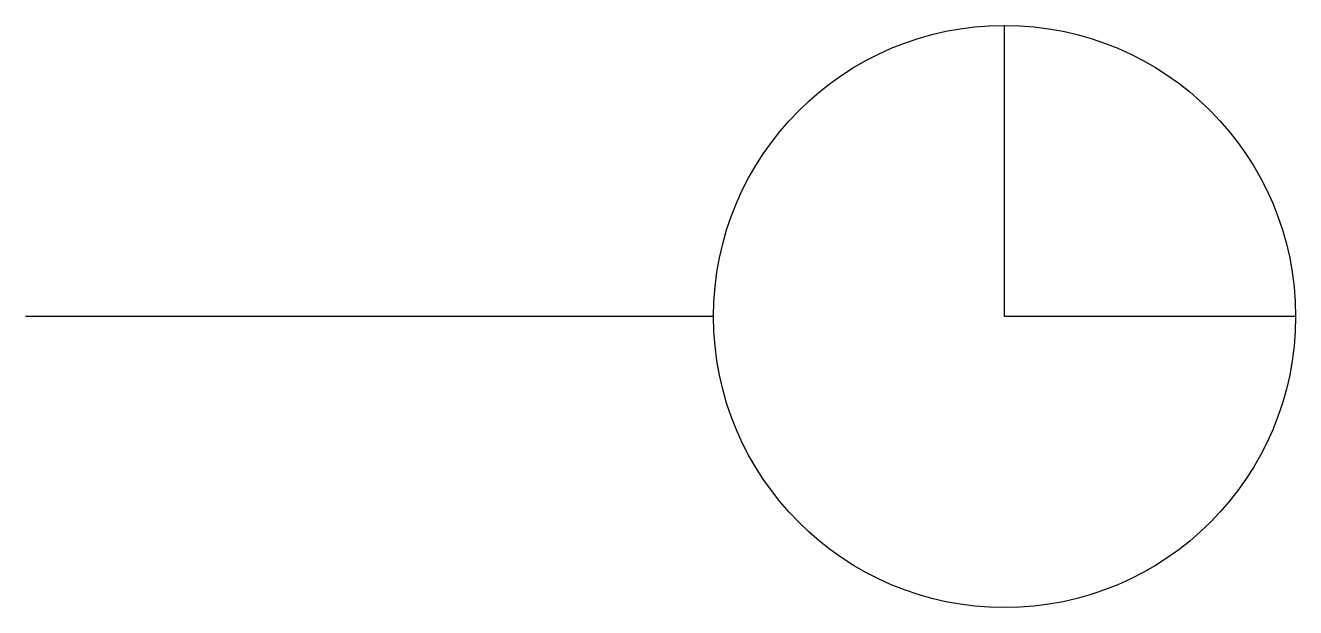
# Model space of a CAD drawing. Header units: metres. Extents: x 0 to 6.46, y -1.48 to 1.48.
import ezdxf

# ---------------------------------------------------------------- set-up
doc = ezdxf.new("R2010")
doc.units = ezdxf.units.M

msp = doc.modelspace()

# ---------------------------------------------------------------- linework, layer by layer
msp.add_line((3.5, 0), (0, 0))
for points in [[(4.9802, 0), (4.9802, 1.4802)], [(6.4604, 0), (4.9802, 0)]]:
    msp.add_lwpolyline(points)
msp.add_circle((4.9802, 0), 1.4802)

doc.saveas('drawing.dxf')
